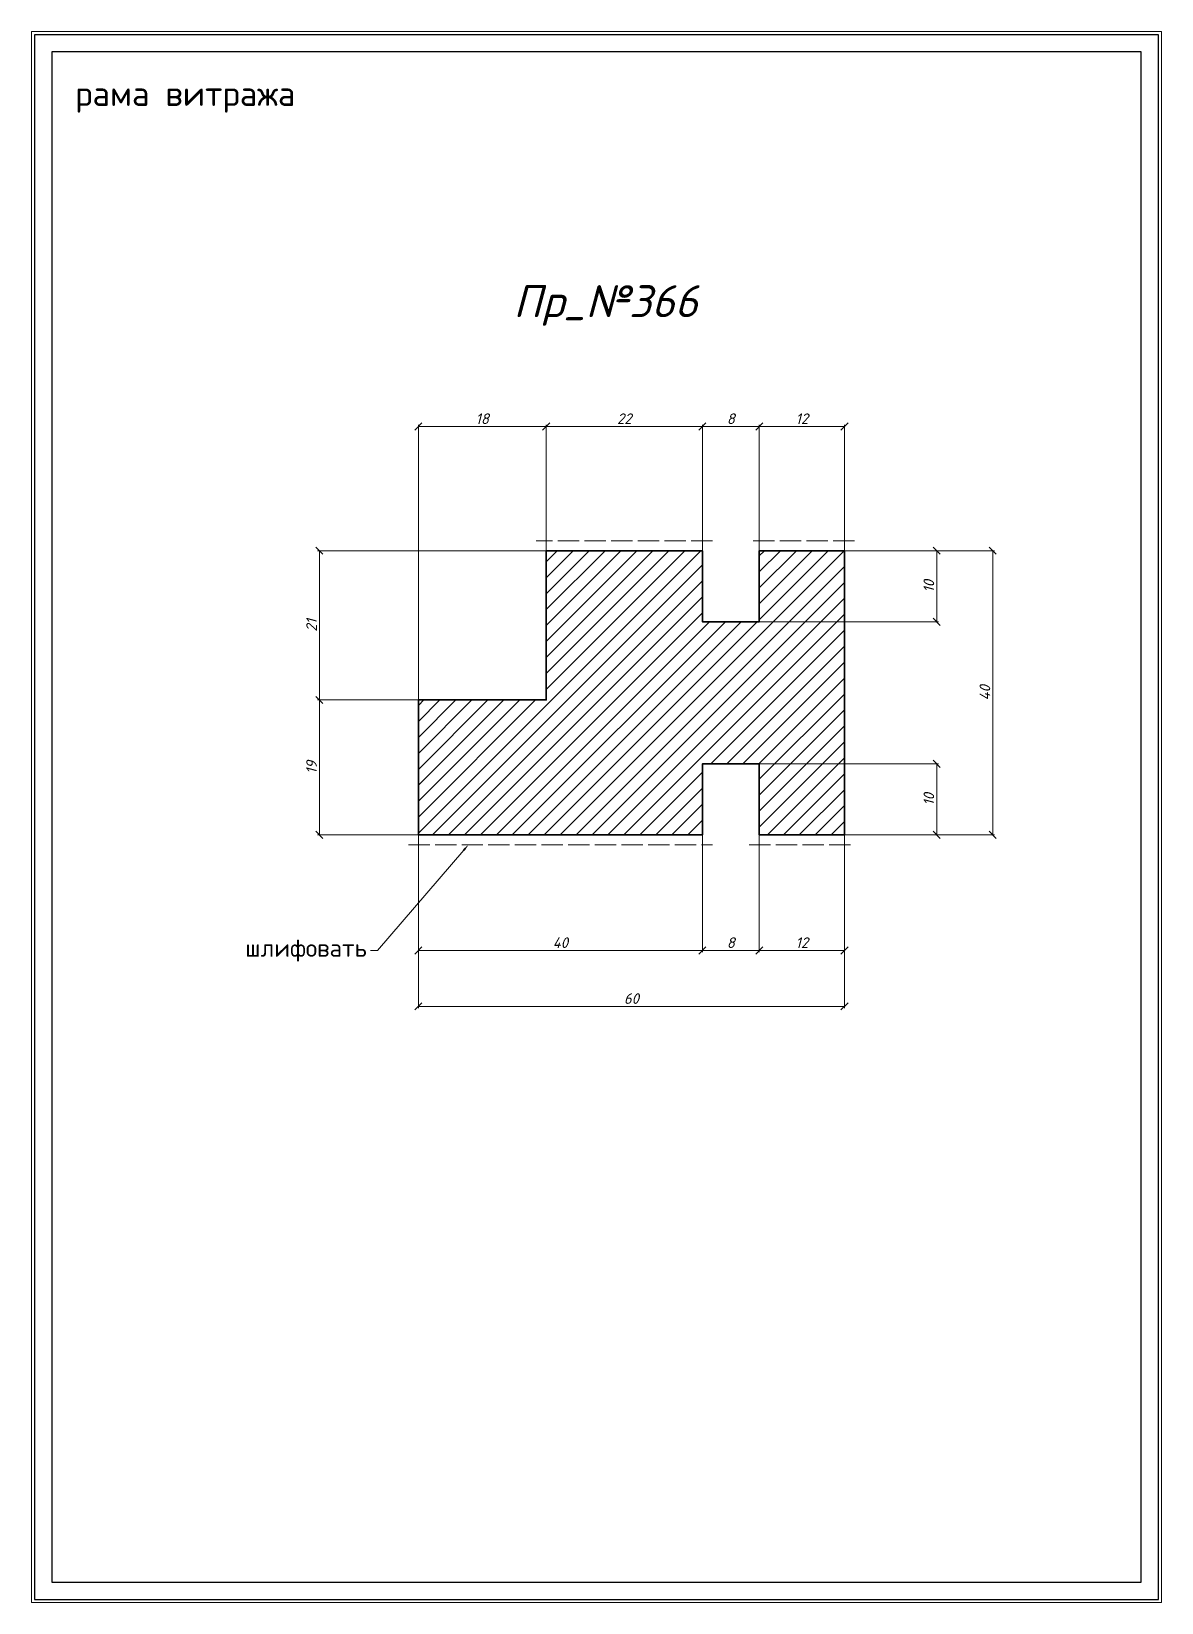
# Model space of a CAD drawing. Header units: millimetres. Extents: x 1588 to 1747, y -4381 to -4160.
import ezdxf
from ezdxf import colors
from ezdxf.entities.mleader import LeaderData, LeaderLine
from ezdxf.math import Vec2, Vec3

# ---------------------------------------------------------------- set-up
doc = ezdxf.new("R2010")
doc.units = ezdxf.units.MM
doc.linetypes.add('ACAD_ISO02W100', pattern=[15, 12, -3])
doc.layers.get('0').update_dxf_attribs({"lineweight": 13})
for name, color, linetype, lineweight in [('профили', 1, 'Continuous', 35), ('служебный слой ЛИНИИ ПУНКТИРНЫЕ', 7, 'ACAD_ISO02W100', 13), ('служебный слой НАДПИСИ', 7, 'Continuous', 13), ('служебный слой ПОЗИЦИИ', 7, 'Continuous', 13), ('служебный слой РАЗМЕРЫ', 7, 'Continuous', 9), ('служебный слой ШТАМП', 7, 'Continuous', 30), ('служебный слой ШТРИХОВКА', 7, 'Continuous', 5)]:
    doc.layers.add(name, color=color, linetype=linetype, lineweight=lineweight)
doc.styles.add('ЕСКД', font='isocpeur.ttf', dxfattribs={"oblique": 15})
doc.styles.add('ЕСКД штамп_текст', font='isocpeur.ttf')
doc.dimstyles.new('ЕСКД', dxfattribs={"dimtxt": 3.5, "dimasz": 2.5, "dimexe": 0.25, "dimexo": 0, "dimgap": 0.35, "dimtad": 1, "dimdec": 1, "dimzin": 9, "dimtxsty": 'ЕСКД', "dimblk": 'OBLIQUE', "dimcen": 0, "dimclrd": 256, "dimclre": 256, "dimclrt": 256, "dimadec": 1, "dimazin": 0, "dimtfac": 1, "dimtdec": 1, "dimtmove": 0, "dimatfit": 3, "dimldrblk": 'DOTSMALL', "dimfxl": 1, "dimlwd": -1, "dimlwe": -1, "dimarcsym": 0})

# ---------------------------------------------------------------- blocks, each defined once
blk = doc.blocks.new('_OBLIQUE')
at = {"color": 0, "linetype": 'ByBlock'}
blk.add_line((-0.5, -0.5), (0.5, 0.5), dxfattribs=at)
blk = doc.blocks.new('*D15')
at = {"layer": 'Defpoints', "color": 0, "transparency": 16777216}
for p in [(1690.11, -4232.82), (1690.11, -4242.82), (1715.09, -4242.82)]:
    blk.add_point(p, dxfattribs=at)
at = {"layer": 'служебный слой РАЗМЕРЫ', "transparency": 16777216}
for p, q in [((1690.11, -4232.82), (1715.34, -4232.82)), ((1715.09, -4232.82), (1715.09, -4242.82)), ((1690.11, -4242.82), (1715.34, -4242.82))]:
    blk.add_line(p, q, dxfattribs=at)
for p, rotation in [((1715.09, -4232.82), 90), ((1715.09, -4242.82), 270)]:
    blk.add_blockref('_OBLIQUE', p, dxfattribs=dict(at, rotation=rotation))
at = {"layer": 'служебный слой РАЗМЕРЫ', "transparency": 16777216, "insert": (1713.99, -4237.82), "char_height": 1.5, "attachment_point": 5, "rotation": 90, "style": 'ЕСКД'}
blk.add_mtext('10', dxfattribs=at)
blk = doc.blocks.new('_DotSmall')
at = {"color": 0, "linetype": 'ByBlock', "lineweight": -3, "const_width": 0.5}
blk.add_lwpolyline([(-0.0625, 0, 1), (0.0625, 0, 1)], format="xyb", close=True, dxfattribs=at)
blk = doc.blocks.new('*D14')
at = {"layer": 'Defpoints', "color": 0, "transparency": 16777216}
for p in [(1642.11, -4253.82), (1628.18, -4272.82), (1642.11, -4272.82)]:
    blk.add_point(p, dxfattribs=at)
at = {"layer": 'служебный слой РАЗМЕРЫ', "transparency": 16777216}
for p, q in [((1642.11, -4253.82), (1627.93, -4253.82)), ((1628.18, -4253.82), (1628.18, -4272.82)), ((1642.11, -4272.82), (1627.93, -4272.82))]:
    blk.add_line(p, q, dxfattribs=at)
for p, rotation in [((1628.18, -4253.82), 90), ((1628.18, -4272.82), 270)]:
    blk.add_blockref('_OBLIQUE', p, dxfattribs=dict(at, rotation=rotation))
at = {"layer": 'служебный слой РАЗМЕРЫ', "transparency": 16777216, "insert": (1627.08, -4263.32), "char_height": 1.5, "attachment_point": 5, "rotation": 90, "style": 'ЕСКД'}
blk.add_mtext('19', dxfattribs=at)
blk = doc.blocks.new('*D11')
at = {"layer": 'Defpoints', "color": 0, "transparency": 16777216}
for p in [(1690.11, -4262.82), (1690.11, -4272.82), (1715.09, -4272.82)]:
    blk.add_point(p, dxfattribs=at)
at = {"layer": 'служебный слой РАЗМЕРЫ', "transparency": 16777216}
for p, q in [((1690.11, -4262.82), (1715.34, -4262.82)), ((1715.09, -4262.82), (1715.09, -4272.82)), ((1690.11, -4272.82), (1715.34, -4272.82))]:
    blk.add_line(p, q, dxfattribs=at)
for p, rotation in [((1715.09, -4262.82), 90), ((1715.09, -4272.82), 270)]:
    blk.add_blockref('_OBLIQUE', p, dxfattribs=dict(at, rotation=rotation))
at = {"layer": 'служебный слой РАЗМЕРЫ', "transparency": 16777216, "insert": (1713.99, -4267.82), "char_height": 1.5, "attachment_point": 5, "rotation": 90, "style": 'ЕСКД'}
blk.add_mtext('10', dxfattribs=at)
blk = doc.blocks.new('*D4')
at = {"layer": 'Defpoints', "color": 0, "transparency": 16777216}
for p in [(1682.11, -4272.82), (1690.11, -4272.82), (1682.11, -4289.1)]:
    blk.add_point(p, dxfattribs=at)
at = {"layer": 'служебный слой РАЗМЕРЫ', "transparency": 16777216}
for p, q in [((1682.11, -4272.82), (1682.11, -4289.35)), ((1690.11, -4272.82), (1690.11, -4289.35)), ((1690.11, -4289.1), (1682.11, -4289.1))]:
    blk.add_line(p, q, dxfattribs=at)
at = {"layer": 'служебный слой РАЗМЕРЫ', "transparency": 16777216, "rotation": 180}
blk.add_blockref('_OBLIQUE', (1682.11, -4289.1), dxfattribs=at)
at = {"layer": 'служебный слой РАЗМЕРЫ', "transparency": 16777216}
blk.add_blockref('_OBLIQUE', (1690.11, -4289.1), dxfattribs=at)
at = {"layer": 'служебный слой РАЗМЕРЫ', "transparency": 16777216, "insert": (1686.11, -4288), "char_height": 1.5, "attachment_point": 5, "style": 'ЕСКД'}
blk.add_mtext('8', dxfattribs=at)

msp = doc.modelspace()

# ---------------------------------------------------------------- hatches: boundary and pattern name
at = {"layer": 'служебный слой ШТРИХОВКА'}
h = msp.add_hatch(dxfattribs=at)
h.set_pattern_fill('ANSI31', color=256, scale=0.5, style=0)
h.set_pattern_definition([(45, (1858.733, 1992.249), (-1.122532, 1.122532), [])])
h.paths.add_polyline_path([(1660.11, -4232.82), (1660.11, -4253.82), (1642.11, -4253.82), (1642.11, -4272.82), (1682.11, -4272.82), (1682.11, -4262.82), (1690.11, -4262.82), (1690.11, -4272.82), (1702.11, -4272.82), (1702.11, -4232.82), (1690.11, -4232.82), (1690.11, -4242.82), (1682.11, -4242.82), (1682.11, -4232.82)])

# ---------------------------------------------------------------- linework, layer by layer
at = {"layer": 'профили', "ltscale": 100}
msp.add_lwpolyline([(1660.11, -4232.82), (1660.11, -4253.82), (1642.11, -4253.82), (1642.11, -4272.82), (1682.11, -4272.82), (1682.11, -4262.82), (1690.11, -4262.82), (1690.11, -4272.82), (1702.11, -4272.82), (1702.11, -4232.82), (1690.11, -4232.82), (1690.11, -4242.82), (1682.11, -4242.82), (1682.11, -4232.82)], close=True, dxfattribs=at)
at = {"layer": 'служебный слой ЛИНИИ ПУНКТИРНЫЕ', "ltscale": 0.25}
for points in [[(1683.51, -4231.42), (1658.71, -4231.42)], [(1703.51, -4231.42), (1688.71, -4231.42)], [(1640.71, -4274.22), (1683.51, -4274.22)], [(1688.71, -4274.22), (1703.51, -4274.22)]]:
    msp.add_lwpolyline(points, dxfattribs=at)
at = {"layer": 'служебный слой ШТАМП', "color": 6, "lineweight": 5, "ltscale": 100}
msp.add_lwpolyline([(1746.75, -4159.7), (1587.63, -4159.7), (1587.63, -4380.91), (1746.75, -4380.91)], close=True, dxfattribs=at)
at = {"layer": 'служебный слой ШТАМП', "ltscale": 100}
for points in [[(1746.3, -4160.16), (1588.09, -4160.16), (1588.09, -4380.46), (1746.3, -4380.46)], [(1743.9, -4162.56), (1590.49, -4162.56), (1590.49, -4378.06), (1743.9, -4378.06)]]:
    msp.add_lwpolyline(points, close=True, dxfattribs=at)

# ---------------------------------------------------------------- texts
at = {"layer": 'служебный слой НАДПИСИ', "style": 'ЕСКД', "oblique": 15}
msp.add_text('Пр_№366', height=4.5, dxfattribs=at).set_placement((1655.49, -4199.93))
at = {"layer": 'служебный слой РАЗМЕРЫ', "insert": (1593.79, -4166.69), "char_height": 3.5, "attachment_point": 1, "style": 'ЕСКД штамп_текст'}
msp.add_mtext_dynamic_manual_height_columns('{\\fISOCPEUR|b1|i0|c204|p34;рама витража}', width=68.5328, gutter_width=15, heights=[0], dxfattribs=at)

# ---------------------------------------------------------------- dimensions: what is measured, and where the dimension line sits
at = {"layer": 'служебный слой РАЗМЕРЫ'}
for base, p1, p2 in [((1660.11, -4215.33), (1642.11, -4253.82), (1660.11, -4253.82)), ((1682.11, -4215.33), (1660.11, -4232.82), (1682.11, -4232.82)), ((1690.11, -4215.33), (1682.11, -4232.82), (1690.11, -4232.82)), ((1702.11, -4215.33), (1690.11, -4232.82), (1702.11, -4232.82)), ((1702.11, -4296.97), (1642.11, -4272.82), (1702.11, -4272.82)), ((1682.11, -4289.1), (1642.11, -4272.82), (1682.11, -4272.82)), ((1702.11, -4289.1), (1690.11, -4272.82), (1702.11, -4272.82))]:
    msp.add_linear_dim(base=base, p1=p1, p2=p2, dimstyle='ЕСКД', override={"dimtxt": 1.5, "dimasz": 1}, dxfattribs=at).render()
for base, p1, p2 in [((1628.18, -4232.82), (1642.11, -4253.82), (1660.11, -4232.82)), ((1722.98, -4232.82), (1702.11, -4272.82), (1702.11, -4232.82))]:
    msp.add_linear_dim(base=base, p1=p1, p2=p2, angle=90, dimstyle='ЕСКД', override={"dimtxt": 1.5, "dimasz": 1}, dxfattribs=at).render()
for base, p1, p2, picture, middle in [((1715.09, -4242.82), (1690.11, -4232.82), (1690.11, -4242.82), '*D15', (1713.99, -4237.82)), ((1628.18, -4272.82), (1642.11, -4253.82), (1642.11, -4272.82), '*D14', (1627.08, -4263.32)), ((1715.09, -4272.82), (1690.11, -4262.82), (1690.11, -4272.82), '*D11', (1713.99, -4267.82))]:
    dim = msp.add_linear_dim(base=base, p1=p1, p2=p2, angle=90, dimstyle='ЕСКД', override={"dimtxt": 1.5, "dimasz": 1}, dxfattribs=at)
    dim.commit()
    dim.dimension.update_dxf_attribs({"geometry": picture, "text_midpoint": middle})
dim = msp.add_linear_dim(base=(1682.11, -4289.1), p1=(1690.11, -4272.82), p2=(1682.11, -4272.82), dimstyle='ЕСКД', override={"dimtxt": 1.5, "dimasz": 1}, dxfattribs=at)
dim.commit()
dim.dimension.update_dxf_attribs({"geometry": '*D4', "text_midpoint": (1686.11, -4288)})

# ---------------------------------------------------------------- leaders
at = {"layer": 'служебный слой ПОЗИЦИИ'}
ml = msp.add_multileader_mtext('Standard', dxfattribs=at)
ml.set_content('\\A1;{\\fISOCPEUR|b1|i0|c204|p34;шлифовать}', color=256, style='ЕСКД штамп_текст')
ml.set_leader_properties(color=256, linetype='ByLayer', lineweight=-1)
ml.build(insert=Vec2(0, 0))
ml.multileader.update_dxf_attribs({"dogleg_length": 1, "arrow_head_size": 1})
ctx = ml.context
ctx.base_point, ctx.char_height, ctx.arrow_head_size, ctx.landing_gap_size, ctx.plane_origin = Vec3(1617.49, -4289.1), 2.5, 1, 0.5, Vec3(1644.15, -4275.94)
ctx.text_align_type = 2
notes = []
notes.append((ctx, [(0, (1, 1, 0), (1636.38, -4289.1), (-1, 0), 1, [(0, [(1649.16, -4274.22)], 0, [])])]))
ctx.mtext.insert, ctx.mtext.alignment, ctx.mtext.flow_direction = Vec3(1634.88, -4287.49), 3, 5
for ctx, leaders in notes:
    for number, flags, end, landing, length, lines in leaders:
        leader = LeaderData()
        leader.index, (leader.has_last_leader_line, leader.has_dogleg_vector, leader.attachment_direction) = number, flags
        leader.last_leader_point, leader.dogleg_vector, leader.dogleg_length = Vec3(end), Vec3(landing), length
        for number, points, colour, breaks in lines:
            line = LeaderLine()
            line.index, line.vertices, line.color, line.breaks = number, Vec3.list(points), colors.encode_raw_color(colour), breaks
            leader.lines.append(line)
        ctx.leaders.append(leader)

doc.saveas('drawing.dxf')
